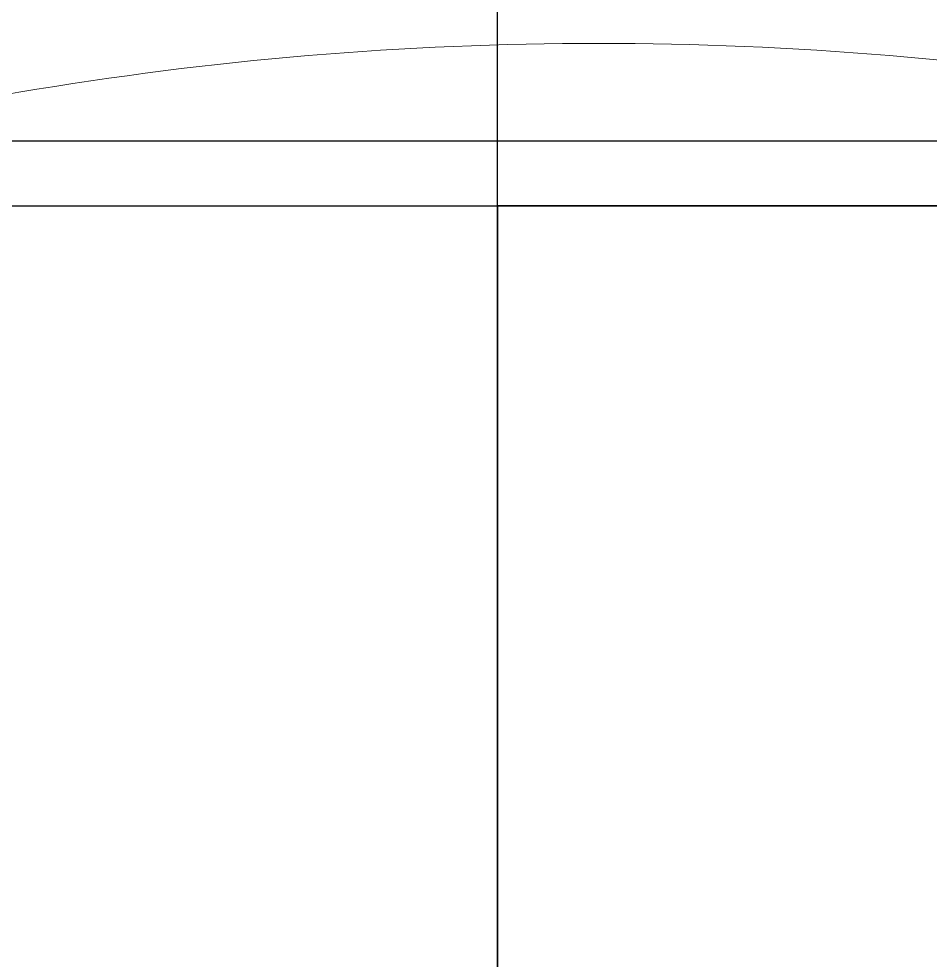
# Model space of a CAD drawing. Extents: x -12260 to 184725, y -29287 to 19916.
# Drawn here: x 22067.9 to 22349.1, y 7877.2 to 8167.8 of the extents above; entities that cross this region are included whole.
import ezdxf
from ezdxf.enums import TextEntityAlignment as Align

# ---------------------------------------------------------------- set-up
doc = ezdxf.new("R2010")
doc.units = 0
doc.header["$LTSCALE"] = 0.25
doc.linetypes.add('DASHDOT', pattern=[25.4, 12.7, -6.35, 0, -6.35])
doc.layers.add('01-First Floor-FUR$0$FALSE CEILING', color=251, linetype='Continuous')
for name, color, linetype, lineweight in [('01-First Floor-FUR$0$LOADING', 253, 'Continuous', 5), ('E-LITE-CIRC-NUMB', 6, 'Continuous', 25), ('E-LITE-CLNG', 150, 'Continuous', 35), ('E-LITE-CLNG-CNDT', 6, 'DASHDOT', 35), ('E-LITE-CTRL', 6, 'Continuous', 25), ('E-LITE-IDEN', 6, 'Continuous', 25)]:
    doc.layers.add(name, color=color, linetype=linetype, lineweight=lineweight)
doc.styles.add('DC_SIMPLEX', font='SIMPLEX.shx', dxfattribs={"width": 0.7})

# ---------------------------------------------------------------- blocks, each defined once
blk = doc.blocks.new('*U190')
blk.add_lwpolyline([(-300, 300), (-300, -300), (300, -300), (300, 300)], close=True)
at = {"layer": 'E-LITE-CIRC-NUMB', "style": 'DC_SIMPLEX', "width": 0.7, "flags": 8}
blk.add_attdef('CIRCUIT', text='', height=200, rotation=0, dxfattribs=at).set_placement((-473.9, 300), align=Align.RIGHT)
at = {"layer": 'E-LITE-CTRL', "style": 'DC_SIMPLEX', "width": 0.7, "flags": 8}
blk.add_attdef('CONTROL', (1118.9, -935), '', height=200, rotation=360, dxfattribs=at)
at = {"layer": 'E-LITE-IDEN', "style": 'DC_SIMPLEX', "width": 0.7, "flags": 8}
blk.add_attdef('TYPE', (460.41, 457.65), '', height=200, rotation=360, dxfattribs=at)
blk = doc.blocks.new('01-First Floor-FUR$0$GF21018-P')
at = {"color": 0}
for centre, radius, start, end in [((-0.0001, -0.52948), 1.06948, 80.36712, 99.63288), ((0.17049, 0.47563), 0.05, 0, 80.3671)]:
    blk.add_arc(centre, radius, start, end, dxfattribs=at)
blk = doc.blocks.new('01-First Floor-FUR')
at = {"layer": '01-First Floor-FUR$0$FALSE CEILING', "linetype": 'Continuous'}
for p, q in [((22215.56, 5110), (22215.56, 8610)), ((19215.56, 8110), (23215.56, 8110))]:
    blk.add_line(p, q, dxfattribs=at)
at = {"layer": '01-First Floor-FUR$0$FALSE CEILING'}
blk.add_line((22735.56, 8130, -0.1), (20217.48, 8130, -0.1), dxfattribs=at)
at = {"layer": '01-First Floor-FUR$0$LOADING'}
blk.add_line((22735.56, 8130, -0.1), (20217.48, 8130, -0.1), dxfattribs=at)
at = {"layer": '01-First Floor-FUR$0$LOADING', "extrusion": (2.24021e-05, -7.77426e-06, 1), "xscale": -1000, "yscale": 1000.000000000001, "zscale": 1000, "rotation": 0.001410765030716021}
blk.add_blockref('01-First Floor-FUR$0$GF21018-P', (22246.77, 7620.17, 0.39), dxfattribs=at)

msp = doc.modelspace()

# ---------------------------------------------------------------- block references
at = {"layer": 'E-LITE-CLNG', "xscale": -1}
msp.add_blockref('*U190', (22515.58, 7810.01), dxfattribs=at)
at = {"layer": 'E-LITE-CLNG-CNDT'}
msp.add_blockref('01-First Floor-FUR', (0, 0), dxfattribs=at)

doc.saveas('drawing.dxf')
